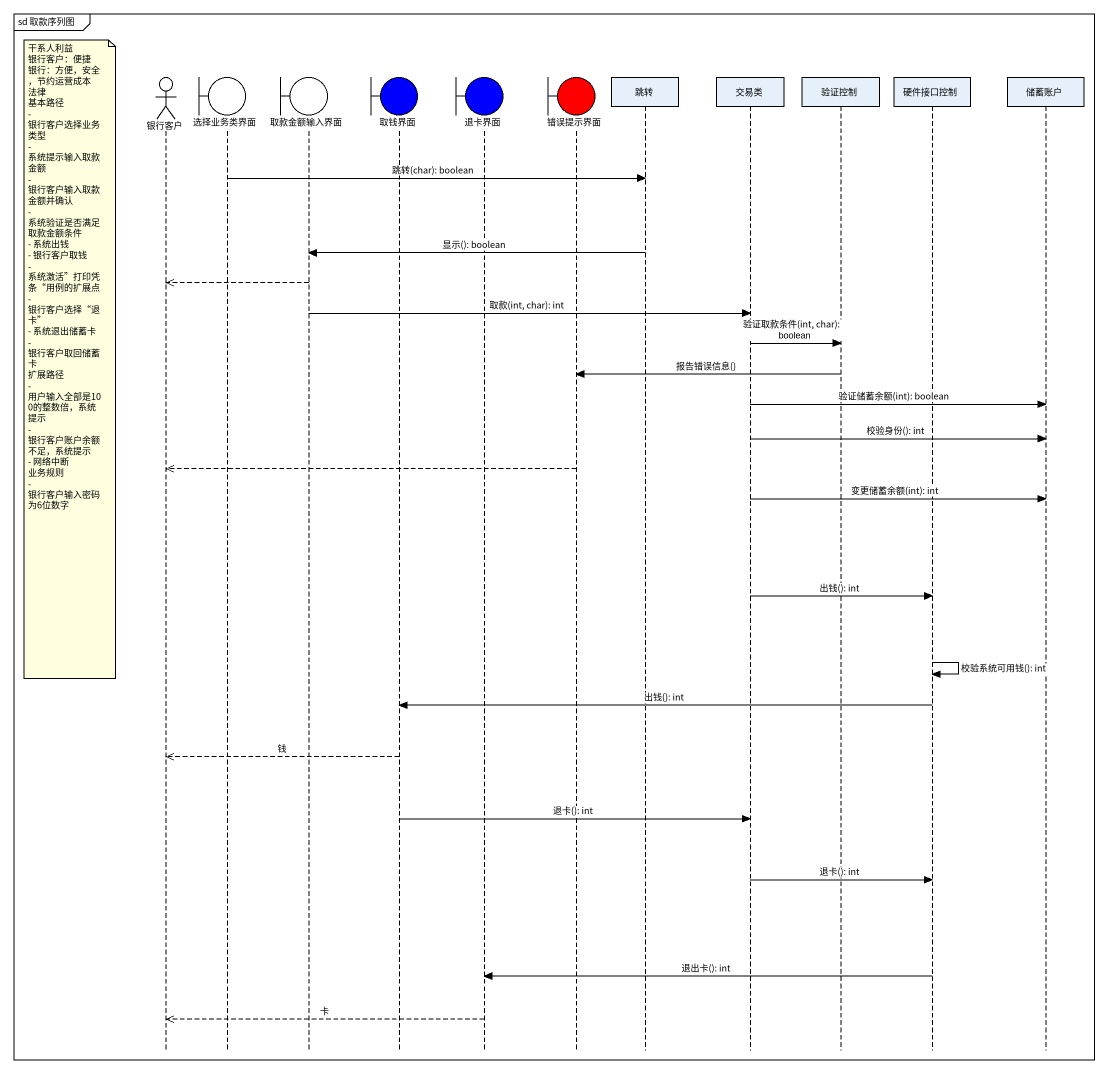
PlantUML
@startuml
mainframe sd 取款序列图
hide footbox
actor 银行客户
boundary 选择业务类界面
boundary 取款金额输入界面
boundary 取钱界面 #0000FF
boundary 退卡界面 #0000FF
boundary 错误提示界面 #FF0000
participant 跳转
participant 交易类
participant 验证控制
participant 硬件接口控制
participant 储蓄账户

选择业务类界面 -> 跳转 : 跳转(char): boolean
跳转 -> 取款金额输入界面 : 显示(): boolean
取款金额输入界面 -->> 银行客户
取款金额输入界面 -> 交易类 : 取款(int, char): int
交易类 -> 验证控制 : 验证取款条件(int, char): boolean
note left of 银行客户
  干系人利益
  银行客户：便捷
  银行：方便，安全，节约运营成本
  法律
  基本路径
  - 银行客户选择业务类型
  - 系统提示输入取款金额
  - 银行客户输入取款金额并确认
  - 系统验证是否满足取款金额条件
  - 系统出钱
  - 银行客户取钱
  - 系统激活”打印凭条“用例的扩展点
  - 银行客户选择“退卡”
  - 系统退出储蓄卡
  - 银行客户取回储蓄卡
  扩展路径
  - 用户输入全部是100的整数倍，系统提示
  - 银行客户账户余额不足，系统提示
  - 网络中断
  业务规则
  - 银行客户输入密码为6位数字
end note
验证控制 -> 错误提示界面 : 报告错误信息()
交易类 -> 储蓄账户 : 验证储蓄余额(int): boolean
交易类 -> 储蓄账户 : 校验身份(): int
错误提示界面 -->> 银行客户
交易类 -> 储蓄账户 : 变更储蓄余额(int): int
交易类 -> 硬件接口控制 : 出钱(): int
硬件接口控制 -> 硬件接口控制 : 校验系统可用钱(): int
硬件接口控制 -> 取钱界面 : 出钱(): int
取钱界面 -->> 银行客户 : 钱
取钱界面 -> 交易类 : 退卡(): int
交易类 -> 硬件接口控制 : 退卡(): int
硬件接口控制 -> 退卡界面 : 退出卡(): int
退卡界面 -->> 银行客户 : 卡
@enduml
